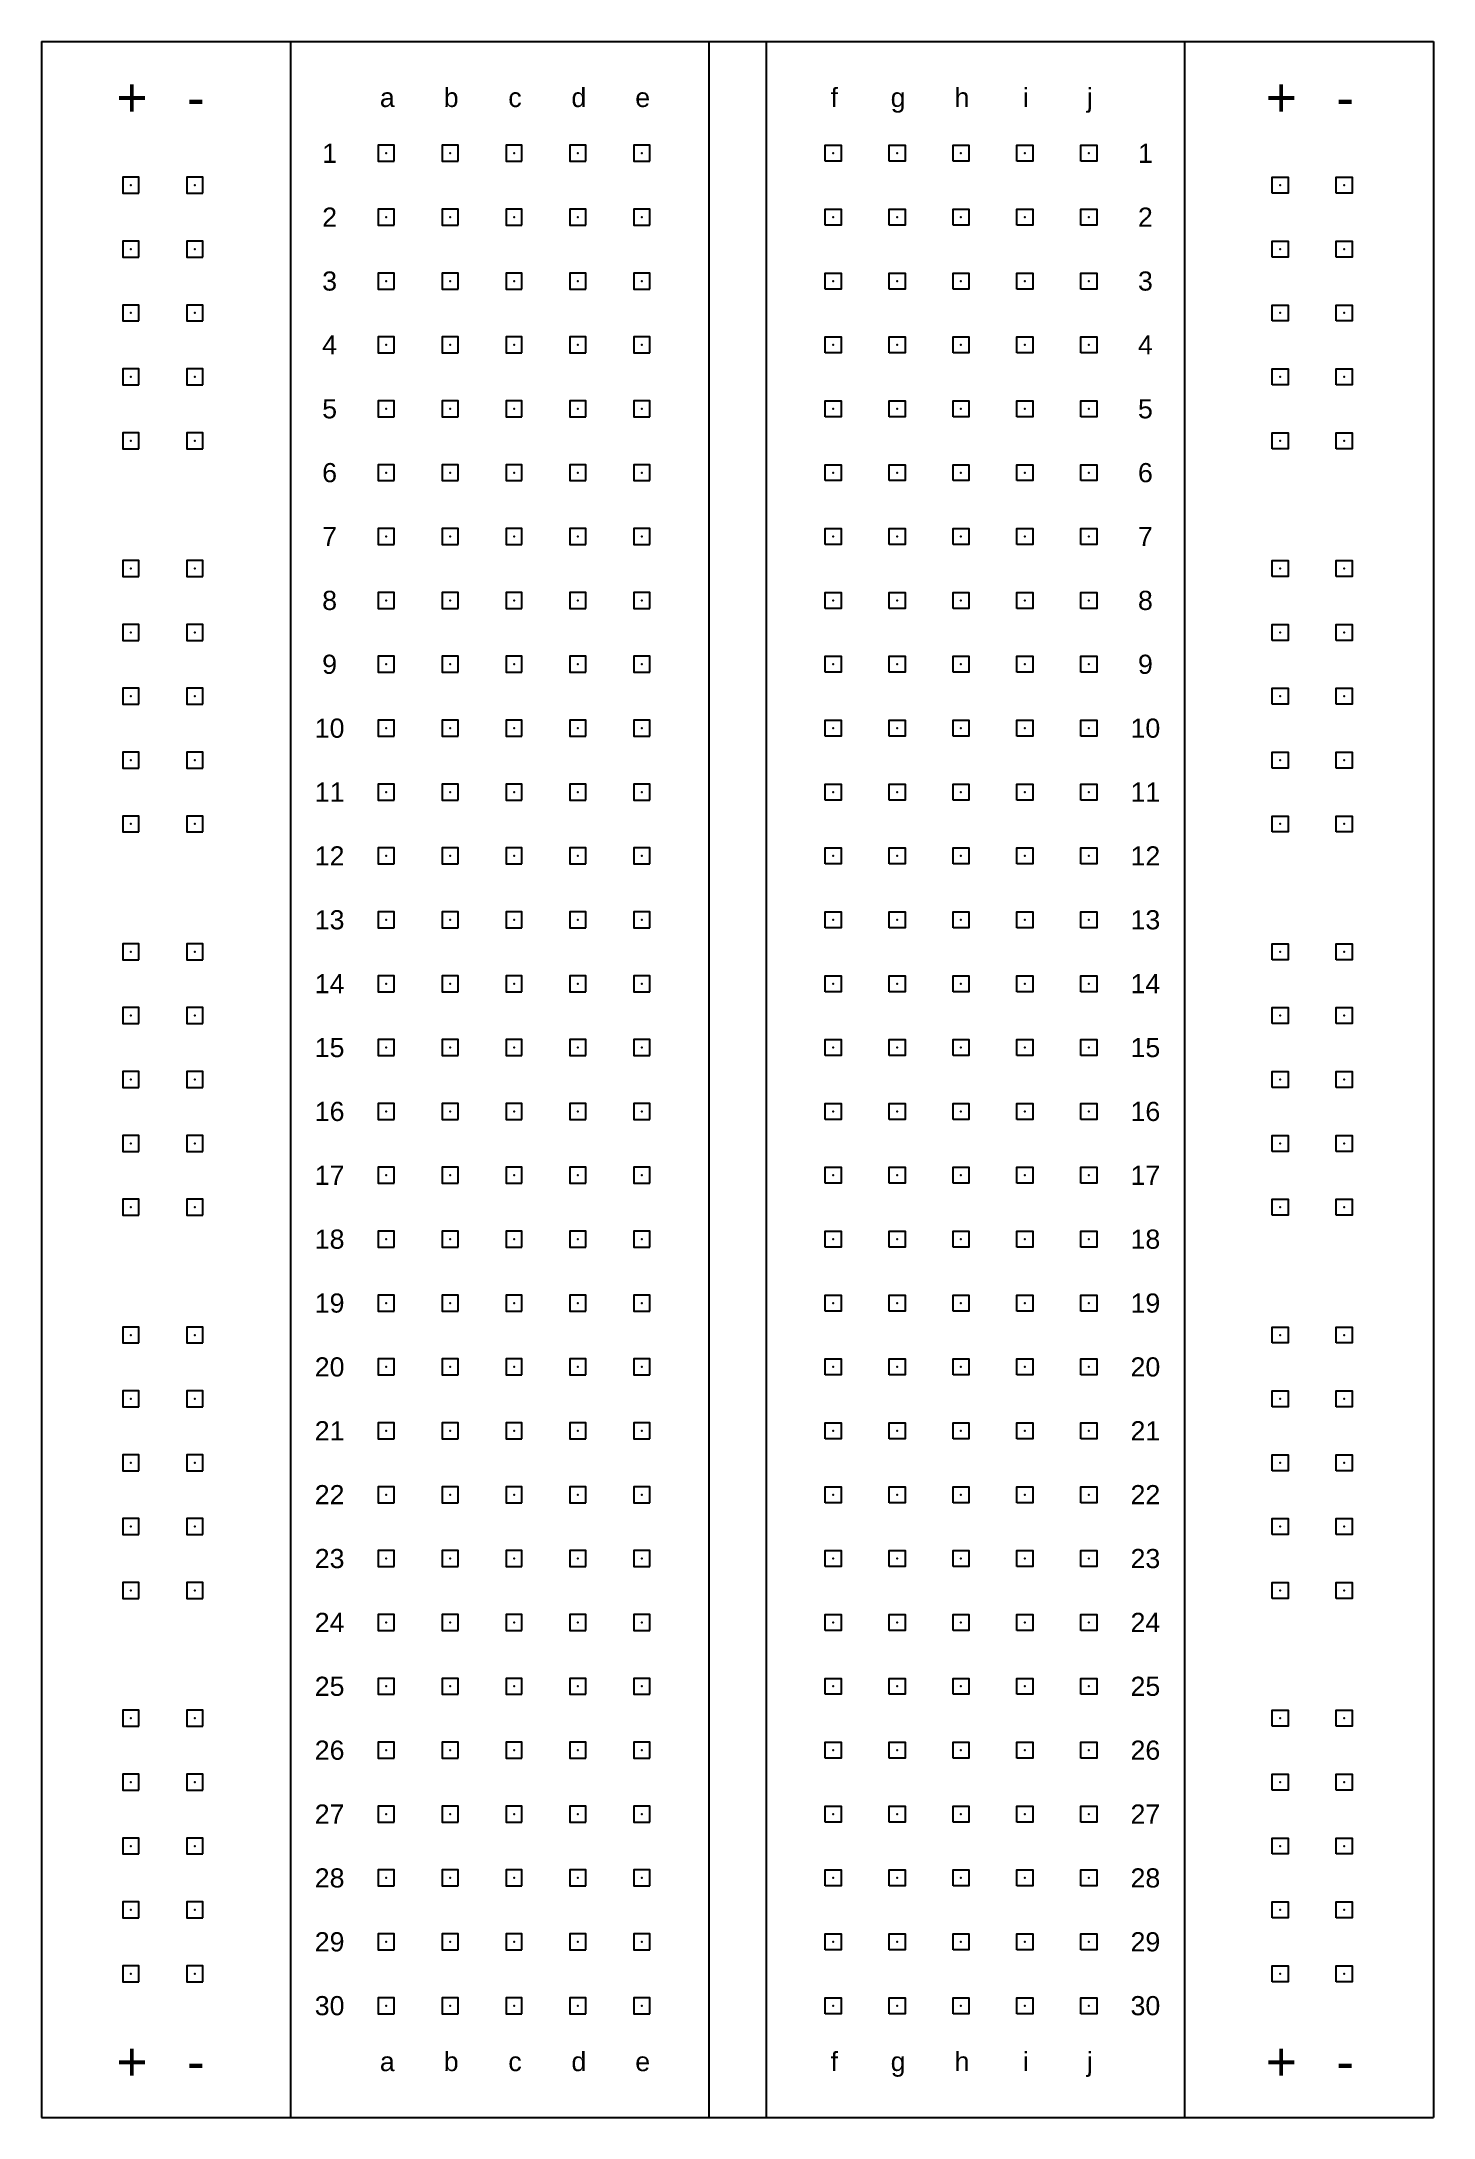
# Model space of a CAD drawing. Header units: inches. Extents: x -0.54 to 1.64, y -0.18 to 3.08.
import ezdxf
from ezdxf.enums import TextEntityAlignment as Align

# ---------------------------------------------------------------- set-up
doc = ezdxf.new("R2010")
doc.units = ezdxf.units.IN
doc.header["$LTSCALE"] = 0.1
doc.layers.add('breadboard', color=7, linetype='Continuous')
doc.layers.add('tiepoints', color=7, linetype='Continuous')
doc.styles.add('Pins', font='arial.ttf', dxfattribs={"height": 0.05})

# ---------------------------------------------------------------- blocks, each defined once
blk = doc.blocks.new('TiePoint')
at = {"color": 1}
blk.add_lwpolyline([(0.0125, -0.0125), (0.0125, 0.0125), (-0.0125, 0.0125), (-0.0125, -0.0125)], close=True, dxfattribs=at)
at = {"color": 7}
blk.add_point((0, 0), dxfattribs=at)

msp = doc.modelspace()

# ---------------------------------------------------------------- linework, layer by layer
at = {"color": 7}
for p, q in [((-0.54, 3.075), (-0.54, -0.175)), ((1.64, 3.075), (1.64, -0.175))]:
    msp.add_line(p, q, dxfattribs=at)
at = {"layer": 'breadboard', "color": 0}
for p, q in [((-0.54, 3.075), (1.64, 3.075)), ((-0.15, 3.075), (-0.15, -0.175)), ((0.505, 3.075), (0.505, -0.175)), ((0.595, 3.075), (0.595, -0.175)), ((1.25, 3.075), (1.25, -0.175)), ((-0.54, -0.175), (1.64, -0.175))]:
    msp.add_line(p, q, dxfattribs=at)

# ---------------------------------------------------------------- block references
at = {"layer": 'tiepoints', "color": 0}
for p in [(0, 2.9), (0.1, 2.9), (0.2, 2.9), (0.3, 2.9), (0.4, 2.9), (-0.4, 2.85), (-0.3, 2.85), (0, 2.8), (0.1, 2.8), (0.2, 2.8), (0.3, 2.8), (0.4, 2.8), (-0.4, 2.75), (-0.3, 2.75), (0, 2.7), (0.1, 2.7), (0.2, 2.7), (0.3, 2.7), (0.4, 2.7), (-0.4, 2.65), (-0.3, 2.65), (0, 2.6), (0.1, 2.6), (0.2, 2.6), (0.3, 2.6), (0.4, 2.6), (-0.4, 2.55), (-0.3, 2.55), (0, 2.5), (0.1, 2.5), (0.2, 2.5), (0.3, 2.5), (0.4, 2.5), (-0.4, 2.45), (-0.3, 2.45), (0, 2.4), (0.1, 2.4), (0.2, 2.4), (0.3, 2.4), (0.4, 2.4), (0, 2.3), (0.1, 2.3), (0.2, 2.3), (0.3, 2.3), (0.4, 2.3), (-0.4, 2.25), (-0.3, 2.25), (0, 2.2), (0.1, 2.2), (0.2, 2.2), (0.3, 2.2), (0.4, 2.2), (-0.4, 2.15), (-0.3, 2.15), (0, 2.1), (0.1, 2.1), (0.2, 2.1), (0.3, 2.1), (0.4, 2.1), (-0.4, 2.05), (-0.3, 2.05), (0, 2), (0.1, 2), (0.2, 2), (0.3, 2), (0.4, 2), (-0.4, 1.95), (-0.3, 1.95), (0, 1.9), (0.1, 1.9), (0.2, 1.9), (0.3, 1.9), (0.4, 1.9), (-0.4, 1.85), (-0.3, 1.85), (0, 1.8), (0.1, 1.8), (0.2, 1.8), (0.3, 1.8), (0.4, 1.8), (0, 1.7), (0.1, 1.7), (0.2, 1.7), (0.3, 1.7), (0.4, 1.7), (-0.4, 1.65), (-0.3, 1.65), (0, 1.6), (0.1, 1.6), (0.2, 1.6), (0.3, 1.6), (0.4, 1.6), (-0.4, 1.55), (-0.3, 1.55), (0, 1.5), (0.1, 1.5), (0.2, 1.5), (0.3, 1.5), (0.4, 1.5), (-0.4, 1.45), (-0.3, 1.45), (0, 1.4), (0.1, 1.4), (0.2, 1.4), (0.3, 1.4), (0.4, 1.4), (-0.4, 1.35), (-0.3, 1.35), (0, 1.3), (0.1, 1.3), (0.2, 1.3), (0.3, 1.3), (0.4, 1.3), (-0.4, 1.25), (-0.3, 1.25), (0, 1.2), (0.1, 1.2), (0.2, 1.2), (0.3, 1.2), (0.4, 1.2), (0, 1.1), (0.1, 1.1), (0.2, 1.1), (0.3, 1.1), (0.4, 1.1), (-0.4, 1.05), (-0.3, 1.05), (0, 1), (0.1, 1), (0.2, 1), (0.3, 1), (0.4, 1), (-0.4, 0.95), (-0.3, 0.95), (0, 0.9), (0.1, 0.9), (0.2, 0.9), (0.3, 0.9), (0.4, 0.9), (-0.4, 0.85), (-0.3, 0.85), (0, 0.8), (0.1, 0.8), (0.2, 0.8), (0.3, 0.8), (0.4, 0.8), (-0.4, 0.75), (-0.3, 0.75), (0, 0.7), (0.1, 0.7), (0.2, 0.7), (0.3, 0.7), (0.4, 0.7), (-0.4, 0.65), (-0.3, 0.65), (0, 0.6), (0.1, 0.6), (0.2, 0.6), (0.3, 0.6), (0.4, 0.6), (0, 0.5), (0.1, 0.5), (0.2, 0.5), (0.3, 0.5), (0.4, 0.5), (-0.4, 0.45), (-0.3, 0.45), (0, 0.4), (0.1, 0.4), (0.2, 0.4), (0.3, 0.4), (0.4, 0.4), (-0.4, 0.35), (-0.3, 0.35), (0, 0.3), (0.1, 0.3), (0.2, 0.3), (0.3, 0.3), (0.4, 0.3), (-0.4, 0.25), (-0.3, 0.25), (0, 0.2), (0.1, 0.2), (0.2, 0.2), (0.3, 0.2), (0.4, 0.2), (-0.4, 0.15), (-0.3, 0.15), (0, 0.1), (0.1, 0.1), (0.2, 0.1), (0.3, 0.1), (0.4, 0.1), (-0.4, 0.05), (-0.3, 0.05), (0, 0), (0.1, 0), (0.2, 0), (0.3, 0), (0.4, 0)]:
    msp.add_blockref('TiePoint', p, dxfattribs=at)
at = {"layer": 'tiepoints', "color": 0, "xscale": -1}
for p in [(0.7, 2.9), (0.8, 2.9), (0.9, 2.9), (1, 2.9), (1.1, 2.9), (1.4, 2.85), (1.5, 2.85), (0.7, 2.8), (0.8, 2.8), (0.9, 2.8), (1, 2.8), (1.1, 2.8), (1.4, 2.75), (1.5, 2.75), (0.7, 2.7), (0.8, 2.7), (0.9, 2.7), (1, 2.7), (1.1, 2.7), (1.4, 2.65), (1.5, 2.65), (0.7, 2.6), (0.8, 2.6), (0.9, 2.6), (1, 2.6), (1.1, 2.6), (1.4, 2.55), (1.5, 2.55), (0.7, 2.5), (0.8, 2.5), (0.9, 2.5), (1, 2.5), (1.1, 2.5), (1.4, 2.45), (1.5, 2.45), (0.7, 2.4), (0.8, 2.4), (0.9, 2.4), (1, 2.4), (1.1, 2.4), (0.7, 2.3), (0.8, 2.3), (0.9, 2.3), (1, 2.3), (1.1, 2.3), (1.4, 2.25), (1.5, 2.25), (0.7, 2.2), (0.8, 2.2), (0.9, 2.2), (1, 2.2), (1.1, 2.2), (1.4, 2.15), (1.5, 2.15), (0.7, 2.1), (0.8, 2.1), (0.9, 2.1), (1, 2.1), (1.1, 2.1), (1.4, 2.05), (1.5, 2.05), (0.7, 2), (0.8, 2), (0.9, 2), (1, 2), (1.1, 2), (1.4, 1.95), (1.5, 1.95), (0.7, 1.9), (0.8, 1.9), (0.9, 1.9), (1, 1.9), (1.1, 1.9), (1.4, 1.85), (1.5, 1.85), (0.7, 1.8), (0.8, 1.8), (0.9, 1.8), (1, 1.8), (1.1, 1.8), (0.7, 1.7), (0.8, 1.7), (0.9, 1.7), (1, 1.7), (1.1, 1.7), (1.4, 1.65), (1.5, 1.65), (0.7, 1.6), (0.8, 1.6), (0.9, 1.6), (1, 1.6), (1.1, 1.6), (1.4, 1.55), (1.5, 1.55), (0.7, 1.5), (0.8, 1.5), (0.9, 1.5), (1, 1.5), (1.1, 1.5), (1.4, 1.45), (1.5, 1.45), (0.7, 1.4), (0.8, 1.4), (0.9, 1.4), (1, 1.4), (1.1, 1.4), (1.4, 1.35), (1.5, 1.35), (0.7, 1.3), (0.8, 1.3), (0.9, 1.3), (1, 1.3), (1.1, 1.3), (1.4, 1.25), (1.5, 1.25), (0.7, 1.2), (0.8, 1.2), (0.9, 1.2), (1, 1.2), (1.1, 1.2), (0.7, 1.1), (0.8, 1.1), (0.9, 1.1), (1, 1.1), (1.1, 1.1), (1.4, 1.05), (1.5, 1.05), (0.7, 1), (0.8, 1), (0.9, 1), (1, 1), (1.1, 1), (1.4, 0.95), (1.5, 0.95), (0.7, 0.9), (0.8, 0.9), (0.9, 0.9), (1, 0.9), (1.1, 0.9), (1.4, 0.85), (1.5, 0.85), (0.7, 0.8), (0.8, 0.8), (0.9, 0.8), (1, 0.8), (1.1, 0.8), (1.4, 0.75), (1.5, 0.75), (0.7, 0.7), (0.8, 0.7), (0.9, 0.7), (1, 0.7), (1.1, 0.7), (1.4, 0.65), (1.5, 0.65), (0.7, 0.6), (0.8, 0.6), (0.9, 0.6), (1, 0.6), (1.1, 0.6), (0.7, 0.5), (0.8, 0.5), (0.9, 0.5), (1, 0.5), (1.1, 0.5), (1.4, 0.45), (1.5, 0.45), (0.7, 0.4), (0.8, 0.4), (0.9, 0.4), (1, 0.4), (1.1, 0.4), (1.4, 0.35), (1.5, 0.35), (0.7, 0.3), (0.8, 0.3), (0.9, 0.3), (1, 0.3), (1.1, 0.3), (1.4, 0.25), (1.5, 0.25), (0.7, 0.2), (0.8, 0.2), (0.9, 0.2), (1, 0.2), (1.1, 0.2), (1.4, 0.15), (1.5, 0.15), (0.7, 0.1), (0.8, 0.1), (0.9, 0.1), (1, 0.1), (1.1, 0.1), (1.4, 0.05), (1.5, 0.05), (0.7, 0), (0.8, 0), (0.9, 0), (1, 0), (1.1, 0)]:
    msp.add_blockref('TiePoint', p, dxfattribs=at)

# ---------------------------------------------------------------- texts
at = {"layer": 'breadboard', "color": 254, "style": 'Pins'}
for s, height, p in [('+', 0.06, (-0.39844, 2.98744)), ('a', 0.03, (0.00156, 2.98744)), ('b', 0.03, (0.10156, 2.98744)), ('c', 0.03, (0.20156, 2.98744)), ('d', 0.03, (0.30156, 2.98744)), ('e', 0.03, (0.40156, 2.98744)), ('f', 0.03, (0.70156, 2.98744)), ('g', 0.03, (0.80156, 2.98744)), ('h', 0.03, (0.90156, 2.98744)), ('i', 0.03, (1.00156, 2.98744)), ('j', 0.03, (1.10156, 2.98744)), ('+', 0.06, (1.40156, 2.98744)), ('-', 0.06, (-0.29844, 2.98744)), ('-', 0.06, (1.50156, 2.98744)), ('1', 0.03, (-0.0888, 2.90005)), ('1', 0.03, (1.1888, 2.90005)), ('2', 0.03, (-0.0888, 2.80005)), ('2', 0.03, (1.1888, 2.80005)), ('3', 0.03, (-0.0888, 2.70005)), ('3', 0.03, (1.1888, 2.70005)), ('4', 0.03, (-0.0888, 2.60005)), ('4', 0.03, (1.1888, 2.60005)), ('5', 0.03, (-0.0888, 2.50005)), ('5', 0.03, (1.1888, 2.50005)), ('6', 0.03, (-0.0888, 2.40005)), ('6', 0.03, (1.1888, 2.40005)), ('7', 0.03, (-0.0888, 2.30005)), ('7', 0.03, (1.1888, 2.30005)), ('8', 0.03, (-0.0888, 2.20005)), ('8', 0.03, (1.1888, 2.20005)), ('9', 0.03, (-0.0888, 2.10005)), ('9', 0.03, (1.1888, 2.10005)), ('10', 0.03, (-0.0888, 2.00005)), ('10', 0.03, (1.1888, 2.00005)), ('11', 0.03, (-0.0888, 1.90005)), ('11', 0.03, (1.1888, 1.90005)), ('12', 0.03, (-0.0888, 1.80005)), ('12', 0.03, (1.1888, 1.80005)), ('13', 0.03, (-0.0888, 1.70005)), ('13', 0.03, (1.1888, 1.70005)), ('14', 0.03, (-0.0888, 1.60005)), ('14', 0.03, (1.1888, 1.60005)), ('15', 0.03, (-0.0888, 1.50005)), ('15', 0.03, (1.1888, 1.50005)), ('16', 0.03, (-0.0888, 1.40005)), ('16', 0.03, (1.1888, 1.40005)), ('17', 0.03, (-0.0888, 1.30005)), ('17', 0.03, (1.1888, 1.30005)), ('18', 0.03, (-0.0888, 1.20005)), ('18', 0.03, (1.1888, 1.20005)), ('19', 0.03, (-0.0888, 1.10005)), ('19', 0.03, (1.1888, 1.10005)), ('20', 0.03, (-0.0888, 1.00005)), ('20', 0.03, (1.1888, 1.00005)), ('21', 0.03, (-0.0888, 0.90005)), ('21', 0.03, (1.1888, 0.90005)), ('22', 0.03, (-0.0888, 0.80005)), ('22', 0.03, (1.1888, 0.80005)), ('23', 0.03, (-0.0888, 0.70005)), ('23', 0.03, (1.1888, 0.70005)), ('24', 0.03, (-0.0888, 0.60005)), ('24', 0.03, (1.1888, 0.60005)), ('25', 0.03, (-0.0888, 0.50005)), ('25', 0.03, (1.1888, 0.50005)), ('26', 0.03, (-0.0888, 0.40005)), ('26', 0.03, (1.1888, 0.40005)), ('27', 0.03, (-0.0888, 0.30005)), ('27', 0.03, (1.1888, 0.30005)), ('28', 0.03, (-0.0888, 0.20005)), ('28', 0.03, (1.1888, 0.20005)), ('29', 0.03, (-0.0888, 0.10005)), ('29', 0.03, (1.1888, 0.10005)), ('30', 0.03, (-0.0888, 0.00005)), ('30', 0.03, (1.1888, 0.00005)), ('+', 0.06, (-0.39844, -0.08744)), ('-', 0.06, (-0.29844, -0.08744)), ('a', 0.03, (0.00156, -0.08744)), ('b', 0.03, (0.10156, -0.08744)), ('c', 0.03, (0.20156, -0.08744)), ('d', 0.03, (0.30156, -0.08744)), ('e', 0.03, (0.40156, -0.08744)), ('f', 0.03, (0.70156, -0.08744)), ('g', 0.03, (0.80156, -0.08744)), ('h', 0.03, (0.90156, -0.08744)), ('i', 0.03, (1.00156, -0.08744)), ('j', 0.03, (1.10156, -0.08744)), ('+', 0.06, (1.40156, -0.08744)), ('-', 0.06, (1.50156, -0.08744))]:
    msp.add_text(s, height=height, dxfattribs=at).set_placement(p, align=Align.MIDDLE_CENTER)

doc.saveas('drawing.dxf')
